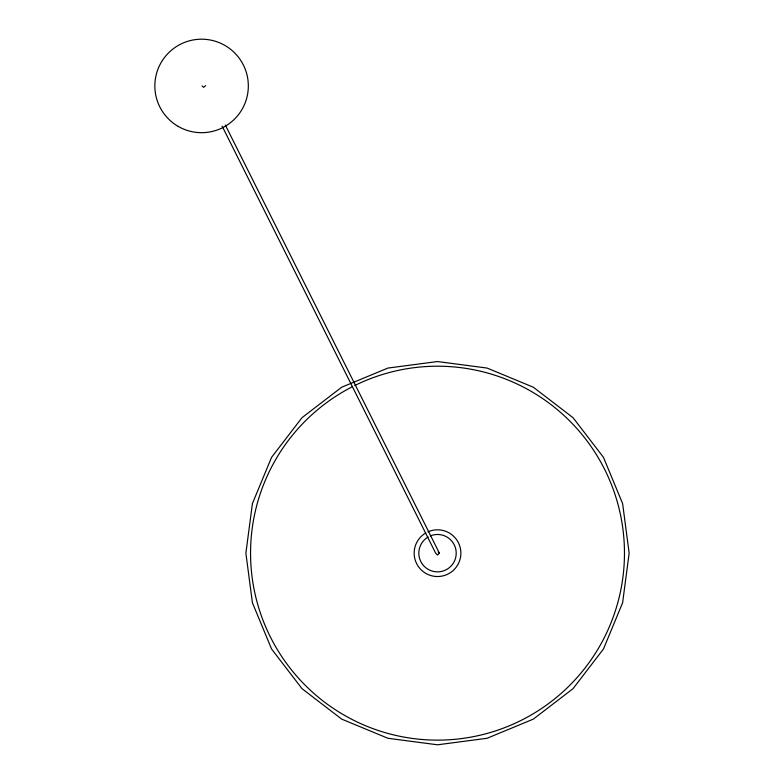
<?xml version="1.0" encoding="UTF-8"?>
<svg xmlns="http://www.w3.org/2000/svg" width="784" height="784" viewBox="0 0 784 784"><rect width="100%" height="100%" fill="white"/><g stroke="black" fill="none" stroke-linecap="round" stroke-linejoin="round"><path stroke-width="1.18" d="M225.302 124.999L439.383 553.171L437.511 555.043L435.649 553.171L222.146 126.175M205.604 85.623L203.664 87.328L202.027 85.936M438.138 551.926L439.383 553.171M354.78 385.512A186.955 186.955 0 0 1 624.123 564.529A186.955 186.955 0 0 1 335.052 709.549A186.955 186.955 0 0 1 352.594 386.61M428.005 531.826A23.373 23.373 0 0 1 460.825 554.798A23.373 23.373 0 0 1 425.134 572.986A23.373 23.373 0 0 1 425.83 532.934M430.357 535.893A18.698 18.698 0 0 1 456.141 554.798A18.698 18.698 0 0 1 427.466 568.939A18.698 18.698 0 0 1 428.172 536.981M252.419 503.573L245.882 553.171L252.419 602.769L271.558 648.985L302.016 688.675L341.697 719.124L387.913 738.273L437.511 744.8L487.109 738.273L533.326 719.124L573.016 688.675L603.474 648.985L622.614 602.769L629.15 553.171L622.614 503.573L603.474 457.356L573.016 417.666L533.326 387.218L487.109 368.068L437.511 361.542L387.913 368.068L341.697 387.218L302.016 417.666L271.558 457.356L252.419 503.573M178.223 126.42A46.736 46.736 0 0 0 248.332 85.936A46.736 46.736 0 0 0 178.223 45.462A46.736 46.736 0 0 0 178.223 126.42"/></g></svg>
